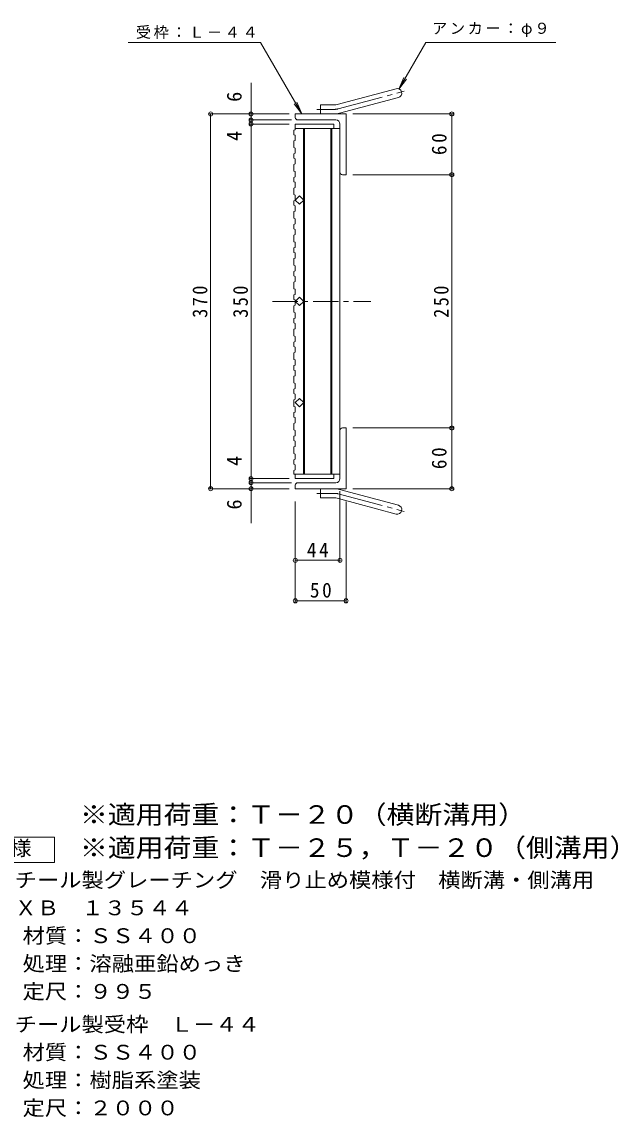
# Model space of a CAD drawing. Units: millimetres, scale not verified. Extents: x -848 to 902, y -685 to 651.
# Drawn here: x 314 to 902, y -560 to 521 of the extents above; entities that cross this region are included whole.
import ezdxf
from ezdxf.enums import TextEntityAlignment as Align

# ---------------------------------------------------------------- set-up
doc = ezdxf.new("R2010")
doc.units = ezdxf.units.MM
doc.header["$LTSCALE"] = 5
doc.header["$PDMODE"] = 32
doc.header["$PDSIZE"] = 4
doc.linetypes.add('CHAIN1', pattern=[8, 5, -1, 1, -1])
doc.linetypes.add('CHAIN2', pattern=[12, 9, -1, 1, -1])
for name, color, linetype, lineweight in [('A-1_ピット', 2, 'Continuous', 9), ('A-2_蓋', 3, 'Continuous', 9), ('A-4_寸法', 7, 'Continuous', 9), ('A-A', 3, 'Continuous', 9), ('F-5_F-5ﾚｲﾔ', 2, 'Continuous', 9)]:
    doc.layers.add(name, color=color, linetype=linetype, lineweight=lineweight)
doc.styles.add('ＭＳ ゴシック', font='')
doc.styles.get('ＭＳ ゴシック').set_extended_font_data('MS Gothic')

msp = doc.modelspace()

# ---------------------------------------------------------------- linework, layer by layer
at = {"layer": 'A-1_ピット'}
for p, q in [((624.936, 439.715), (683.127, 455.308)), ((627.265, 431.022), (685.456, 446.614)), ((608.791, 430.409), (608.791, 439.409)), ((622.607, 439.409), (608.791, 439.409)), ((583.792, 426.909), (583.792, 430.409)), ((633.791, 430.409), (583.792, 430.409)), ((623.791, 424.409), (586.291, 424.409)), ((633.791, 430.409), (633.791, 370.409)), ((627.792, 420.409), (627.792, 372.909)), ((630.291, 370.409), (633.791, 370.409)), ((630.291, 120.409), (633.791, 120.409)), ((633.791, 120.409), (633.791, 60.409)), ((627.792, 70.409), (627.792, 117.909)), ((623.791, 66.409), (586.291, 66.409)), ((583.792, 63.909), (583.792, 60.409)), ((633.791, 60.409), (583.792, 60.409)), ((608.791, 60.409), (608.791, 51.409)), ((627.265, 59.796), (685.456, 44.204)), ((622.607, 51.409), (608.791, 51.409)), ((624.936, 51.103), (683.127, 35.51))]:
    msp.add_line(p, q, dxfattribs=at)
at = {"layer": 'A-1_ピット', "linetype": 'CHAIN2'}
for p, q in [((626.101, 435.369), (691.267, 452.83)), ((622.606, 434.909), (604.987, 434.909)), ((622.606, 55.909), (604.987, 55.909)), ((626.101, 55.449), (691.267, 37.988))]:
    msp.add_line(p, q, dxfattribs=at)
at = {"layer": 'A-1_ピット'}
for centre, radius, start, end in [((684.291, 450.961), 4.5, 285.00014, 104.99991), ((622.607, 448.409), 9, 270, 285.00002), ((586.291, 426.909), 2.5, 180, 270), ((622.606, 448.409), 18, 270, 285), ((623.791, 420.409), 4, 0, 90), ((630.291, 372.909), 2.5, 180, 270), ((630.291, 117.909), 2.5, 90, 180), ((586.291, 63.909), 2.5, 90, 180), ((623.791, 70.409), 4, 270, 0), ((622.606, 42.409), 18, 75, 90), ((622.607, 42.409), 9, 74.99998, 90), ((684.291, 39.857), 4.5, 255.00009, 74.99986)]:
    msp.add_arc(centre, radius, start, end, dxfattribs=at)
at = {"layer": 'A-1_ピット', "linetype": 'CHAIN2'}
for centre, start, end in [((622.606, 448.409), 270, 284.99995), ((622.606, 42.409), 75.00005, 90)]:
    msp.add_arc(centre, 13.5, start, end, dxfattribs=at)
at = {"layer": 'A-2_蓋'}
for p, q in [((583.792, 420.409), (621.791, 420.409)), ((583.792, 415.909), (627.792, 415.909)), ((591.791, 415.909), (591.791, 345.894)), ((592.791, 415.909), (592.791, 74.909)), ((618.791, 415.909), (618.791, 74.909)), ((619.791, 415.909), (619.791, 74.909)), ((621.791, 420.409), (621.791, 415.909)), ((627.792, 415.909), (627.792, 74.909)), ((591.791, 344.924), (591.791, 245.894)), ((591.791, 244.923), (591.791, 145.894)), ((591.791, 144.924), (591.791, 74.909)), ((582.291, 74.909), (627.792, 74.909)), ((583.792, 70.409), (583.792, 74.909)), ((583.792, 70.409), (621.791, 70.409)), ((621.791, 70.409), (621.791, 74.909))]:
    msp.add_line(p, q, dxfattribs=at)
at = {"layer": 'A-2_蓋', "linetype": 'CHAIN1'}
msp.add_line((561.252, 245.409), (658.317, 245.409), dxfattribs=at)
at = {"layer": 'A-2_蓋'}
for points in [[(592.277, 345.409), (588.034, 341.166), (583.792, 345.409), (588.034, 349.651)], [(592.277, 245.409), (588.034, 241.166), (583.792, 245.409), (588.034, 249.651)], [(592.277, 145.409), (588.034, 141.166), (583.792, 145.409), (588.034, 149.651)]]:
    msp.add_lwpolyline(points, close=True, dxfattribs=at)
at = {"layer": 'A-4_寸法'}
for p, q in [((549.414, 501.009), (418.922, 501.009)), ((590.175, 430.409), (549.414, 501.009)), ((685.925, 454.858), (690.708, 466.407)), ((540.175, 26.601), (540.175, 461.206)), ((685.925, 454.858), (693.534, 464.775)), ((590.175, 430.409), (582.565, 440.326)), ((590.175, 430.409), (585.391, 441.957)), ((577.675, 430.409), (498.675, 430.409)), ((500.175, 60.409), (500.175, 430.409)), ((580.175, 424.409), (538.675, 424.409)), ((640.675, 430.409), (739.675, 430.409)), ((738.175, 60.409), (738.175, 430.409)), ((577.675, 420.409), (538.675, 420.409)), ((640.675, 370.409), (739.675, 370.409)), ((640.675, 120.409), (739.675, 120.409)), ((577.675, 70.409), (538.675, 70.409)), ((580.175, 66.409), (538.675, 66.409)), ((577.675, 60.409), (498.675, 60.409)), ((627.792, 57.909), (627.792, -11.692)), ((640.675, 60.409), (739.675, 60.409)), ((583.792, 47.909), (583.792, -51.692)), ((633.791, 47.909), (633.791, -51.692)), ((583.792, -10.192), (627.792, -10.192)), ((583.792, -50.192), (633.791, -50.192))]:
    msp.add_line(p, q, dxfattribs=at)
msp.add_lwpolyline([(685.925, 454.858), (712.57, 501.009), (840.861, 501.009)], dxfattribs=at)
for p in [(500.175, 430.409), (540.175, 430.409), (738.175, 430.409), (540.175, 424.409), (540.175, 420.409), (738.175, 370.409), (738.175, 120.409), (540.175, 70.409), (540.175, 66.409), (500.175, 60.409), (540.175, 60.409), (738.175, 60.409), (583.792, -10.192), (627.792, -10.192), (583.792, -50.192), (633.791, -50.192)]:
    msp.add_point(p, dxfattribs=at)
at = {"layer": 'A-A'}
for p, q in [((582.291, 414.254), (583.792, 414.766)), ((583.792, 420.409), (583.792, 414.766)), ((582.291, 403.711), (583.792, 404.223)), ((582.291, 391.028), (583.792, 391.539)), ((583.792, 396.652), (583.792, 391.539)), ((582.291, 380.485), (583.792, 380.996)), ((582.291, 367.801), (583.792, 368.313)), ((583.792, 373.426), (583.792, 368.313)), ((582.291, 357.259), (583.792, 357.769)), ((583.792, 350.2), (583.792, 345.086)), ((582.291, 344.575), (583.792, 345.086)), ((583.792, 339.656), (583.792, 334.543)), ((582.291, 334.032), (583.792, 334.543)), ((583.792, 326.973), (583.792, 321.86)), ((582.291, 321.349), (583.792, 321.86)), ((583.792, 316.43), (583.792, 311.317)), ((582.291, 310.805), (583.792, 311.317)), ((583.792, 303.747), (583.792, 298.634)), ((582.291, 298.122), (583.792, 298.634)), ((583.792, 293.204), (583.792, 288.09)), ((582.291, 287.579), (583.792, 288.09)), ((582.291, 274.895), (583.792, 275.407)), ((583.792, 280.52), (583.792, 275.407)), ((582.291, 264.352), (583.792, 264.864)), ((583.792, 269.977), (583.792, 264.864)), ((582.291, 251.669), (583.792, 252.18)), ((583.792, 257.294), (583.792, 252.18)), ((582.291, 241.126), (583.792, 241.637)), ((583.792, 246.75), (583.792, 241.637)), ((582.291, 228.442), (583.792, 228.954)), ((583.792, 234.067), (583.792, 228.954)), ((582.291, 217.899), (583.792, 218.411)), ((583.792, 223.524), (583.792, 218.411)), ((582.291, 205.216), (583.792, 205.727)), ((583.792, 210.84), (583.792, 205.727)), ((582.291, 194.672), (583.792, 195.184)), ((582.291, 194.672), (582.291, 188.125)), ((583.792, 200.297), (583.792, 195.184)), ((582.291, 188.125), (583.792, 187.614)), ((583.792, 187.614), (583.792, 182.501)), ((582.291, 181.99), (583.792, 182.501)), ((583.792, 177.071), (583.792, 171.958)), ((582.291, 171.446), (583.792, 171.958)), ((583.792, 164.388), (583.792, 159.274)), ((582.291, 158.763), (583.792, 159.274)), ((583.792, 153.844), (583.792, 148.731)), ((582.291, 148.22), (583.792, 148.731)), ((583.792, 141.161), (583.792, 136.048)), ((582.291, 135.537), (583.792, 136.048)), ((583.792, 130.618), (583.792, 125.505)), ((582.291, 124.993), (583.792, 125.505)), ((582.291, 112.31), (583.792, 112.822)), ((583.792, 117.935), (583.792, 112.822)), ((582.291, 101.767), (583.792, 102.278)), ((583.792, 107.391), (583.792, 102.278)), ((582.291, 89.084), (583.792, 89.595)), ((583.792, 94.708), (583.792, 89.595)), ((582.291, 78.54), (583.792, 79.052)), ((582.291, 78.54), (582.291, 74.909)), ((583.792, 84.165), (583.792, 79.052))]:
    msp.add_line(p, q, dxfattribs=at)
for points in [[(582.291, 414.254), (582.291, 409.847), (583.792, 409.335), (583.792, 404.223)], [(582.291, 403.711), (582.291, 397.164), (583.792, 396.652)], [(582.291, 391.028), (582.291, 386.62), (583.792, 386.109), (583.792, 380.996)], [(582.291, 380.485), (582.291, 373.937), (583.792, 373.426)], [(582.291, 367.801), (582.291, 363.394), (583.792, 362.883), (583.792, 357.769)], [(582.291, 357.259), (582.291, 350.711), (583.792, 350.2)], [(582.291, 344.575), (582.291, 340.168), (583.792, 339.656)], [(582.291, 334.032), (582.291, 327.485), (583.792, 326.973)], [(582.291, 321.349), (582.291, 316.941), (583.792, 316.43)], [(582.291, 310.805), (582.291, 304.258), (583.792, 303.747)], [(582.291, 298.122), (582.291, 293.715), (583.792, 293.204)], [(582.291, 287.579), (582.291, 281.031), (583.792, 280.52)], [(582.291, 274.895), (582.291, 270.488), (583.792, 269.977)], [(582.291, 264.352), (582.291, 257.805), (583.792, 257.294)], [(582.291, 251.669), (582.291, 247.262), (583.792, 246.75)], [(582.291, 241.126), (582.291, 234.578), (583.792, 234.067)], [(582.291, 228.442), (582.291, 224.035), (583.792, 223.524)], [(582.291, 217.899), (582.291, 211.352), (583.792, 210.84)], [(582.291, 205.216), (582.291, 200.809), (583.792, 200.297)], [(582.291, 181.99), (582.291, 177.582), (583.792, 177.071)], [(582.291, 171.446), (582.291, 164.899), (583.792, 164.388)], [(582.291, 158.763), (582.291, 154.356), (583.792, 153.844)], [(582.291, 148.22), (582.291, 141.672), (583.792, 141.161)], [(582.291, 135.537), (582.291, 131.129), (583.792, 130.618)], [(582.291, 124.993), (582.291, 118.446), (583.792, 117.935)], [(582.291, 112.31), (582.291, 107.903), (583.792, 107.391)], [(582.291, 101.767), (582.291, 95.219), (583.792, 94.708)], [(582.291, 89.084), (582.291, 84.677), (583.792, 84.165)]]:
    msp.add_lwpolyline(points, dxfattribs=at)
at = {"layer": 'F-5_F-5ﾚｲﾔ'}
msp.add_lwpolyline([(233.792, -308.47), (233.792, -283.47), (346.292, -283.47), (346.292, -308.47)], close=True, dxfattribs=at)

# ---------------------------------------------------------------- texts
at = {"layer": 'A-4_寸法', "color": 2, "style": 'ＭＳ ゴシック'}
for s, p in [('6', (535.175, 442.301)), ('4', (535.175, 403.678)), ('4', (535.175, 82.954)), ('6', (535.175, 39.927))]:
    msp.add_text(s, height=14.66, rotation=90, dxfattribs=at).set_placement(p, align=Align.BOTTOM_LEFT)
at = {"layer": 'A-4_寸法', "char_height": 11, "attachment_point": 7, "style": 'ＭＳ ゴシック'}
for s, insert in [('\\T1.17;アンカー：φ９', (718.66, 506.409)), ('\\T1.17;受枠：Ｌ－４４', (426.424, 504.385))]:
    msp.add_mtext(s, dxfattribs=dict(at, insert=insert))
at = {"layer": 'A-4_寸法', "color": 2, "char_height": 14.66, "attachment_point": 7, "rotation": 90, "style": 'ＭＳ ゴシック'}
for s, insert in [('\\T1.27;\\W0.95;60', (733.175, 389.784)), ('\\T1.27;\\W0.9;370', (497.175, 229.159)), ('\\T1.27;\\W0.9;350', (537.175, 229.159)), ('\\T1.27;\\W0.9;250', (735.175, 229.159)), ('\\T1.27;\\W0.95;60', (733.175, 79.784))]:
    msp.add_mtext(s, dxfattribs=dict(at, insert=insert))
at = {"layer": 'A-4_寸法', "color": 2, "char_height": 14.66, "attachment_point": 7, "style": 'ＭＳ ゴシック'}
for s, insert in [('\\T1.27;\\W0.95;44', (595.167, -7.192)), ('\\T1.27;\\W0.95;50', (598.167, -47.192))]:
    msp.add_mtext(s, dxfattribs=dict(at, insert=insert))
at = {"layer": 'F-5_F-5ﾚｲﾔ', "color": 3, "style": 'ＭＳ ゴシック', "width": 1.1}
for s, p in [('※適用荷重：Ｔ－２０（横断溝用）', (371.292, -275.772)), ('※適用荷重：Ｔ－２５，Ｔ－２０（側溝用）', (371.292, -308.47))]:
    msp.add_text(s, height=18.33, dxfattribs=at).set_placement(p, align=Align.BOTTOM_LEFT)
at = {"layer": 'F-5_F-5ﾚｲﾔ', "style": 'ＭＳ ゴシック', "width": 1.1}
for s, p in [('仕\u3000様', (257.542, -305.97)), ('スチール製グレーチング\u3000滑り止め模様付\u3000横断溝・側溝用', (284.837, -337.431)), ('ＨＸＢ\u3000１３５４４', (284.837, -364.931)), ('材質：ＳＳ４００', (314.693, -392.43)), ('処理：溶融亜鉛めっき', (314.693, -419.93)), ('定尺：９９５', (314.693, -447.431)), ('スチール製受枠\u3000Ｌ－４４', (284.837, -479.93)), ('材質：ＳＳ４００', (314.693, -507.43)), ('処理：樹脂系塗装', (314.693, -534.93)), ('定尺：２０００', (314.693, -562.43))]:
    msp.add_text(s, height=14.66, dxfattribs=at).set_placement(p, align=Align.BOTTOM_LEFT)

doc.saveas('drawing.dxf')
